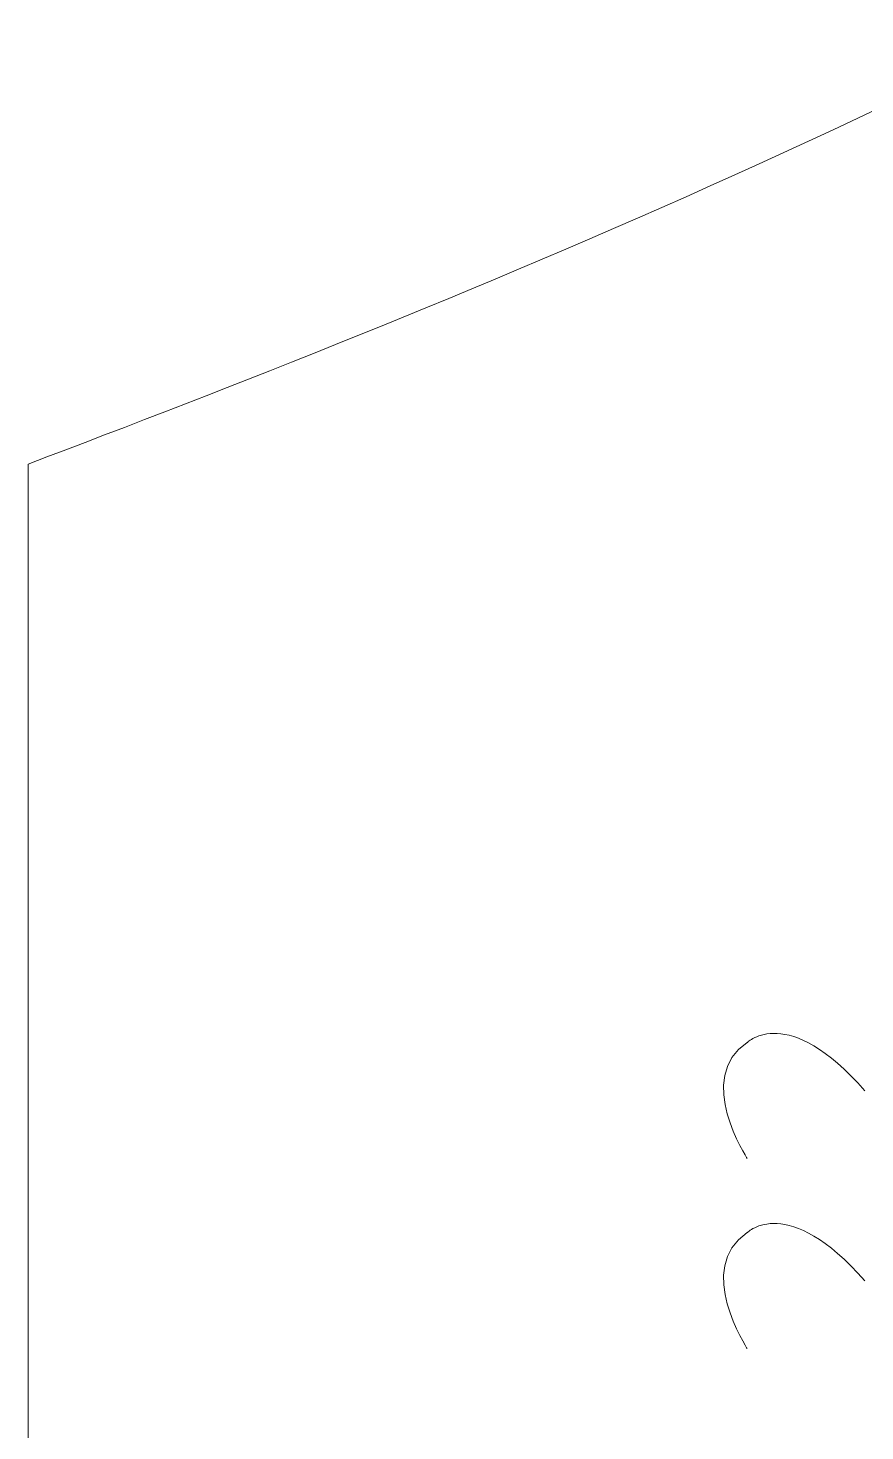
# Model space of a CAD drawing. Header units: centimetres. Extents: x -25 to 25, y -32.5 to 32.5.
# Drawn here: x -9.012 to -8.37, y -12.15 to -11.074 of the extents above; entities that cross this region are included whole.
import ezdxf

# ---------------------------------------------------------------- set-up
doc = ezdxf.new("R2010")
doc.units = ezdxf.units.CM
doc.header["$MEASUREMENT"] = 0
doc.layers.add('Capa 1', color=7, linetype='Continuous')

msp = doc.modelspace()

# ---------------------------------------------------------------- linework, layer by layer
at = {"layer": 'Capa 1', "color": 250, "lineweight": 9}
msp.add_open_spline([(-8.53818, -12.54241), (-8.53818, -12.54241), (-8.53818, -13.1726), (-8.53818, -13.1726), (-8.53818, -13.1726), (-8.53818, -13.1726), (-9.01209, -13.1726), (-9.01209, -13.1726), (-9.01209, -13.1726), (-9.01209, -13.1726), (-9.01209, -11.40825), (-9.01209, -11.40825), (-9.01209, -11.40825), (-8.40464, -11.17804), (-7.18636, -10.68824), (-7.17051, -9.91413), (-7.17051, -9.91413), (-7.17051, -8.82155), (-6.93121, -8.31587), (-8.13728, -8.25055), (-8.13728, -8.25055), (-8.13728, -8.25055), (-8.13728, -6.59437), (-8.13728, -6.59437)], degree=3, knots=[0, 0, 0, 0, 0.1428571, 0.1428571, 0.1428571, 0.1428571, 0.2857143, 0.2857143, 0.2857143, 0.2857143, 0.4285714, 0.4285714, 0.4285714, 0.4285714, 0.5714286, 0.5714286, 0.5714286, 0.5714286, 0.7142857, 0.7142857, 0.7142857, 0.7142857, 1, 1, 1, 1], dxfattribs=at)
at = {"layer": 'Capa 1', "color": 22, "lineweight": 5}
for points in [[(-8.46072, -11.94088), (-8.46072, -11.94088), (-8.50153, -11.87905), (-8.46072, -11.85189), (-8.46072, -11.85189), (-8.46072, -11.85189), (-8.42982, -11.82097), (-8.37048, -11.88896)], [(-8.46072, -12.08671), (-8.46072, -12.08671), (-8.50153, -12.02488), (-8.46072, -11.99772), (-8.46072, -11.99772), (-8.46072, -11.99772), (-8.42982, -11.9668), (-8.37048, -12.03479)]]:
    msp.add_open_spline(points, degree=3, knots=[0, 0, 0, 0, 0.3333333, 0.3333333, 0.3333333, 0.3333333, 1, 1, 1, 1], dxfattribs=at)

doc.saveas('drawing.dxf')
